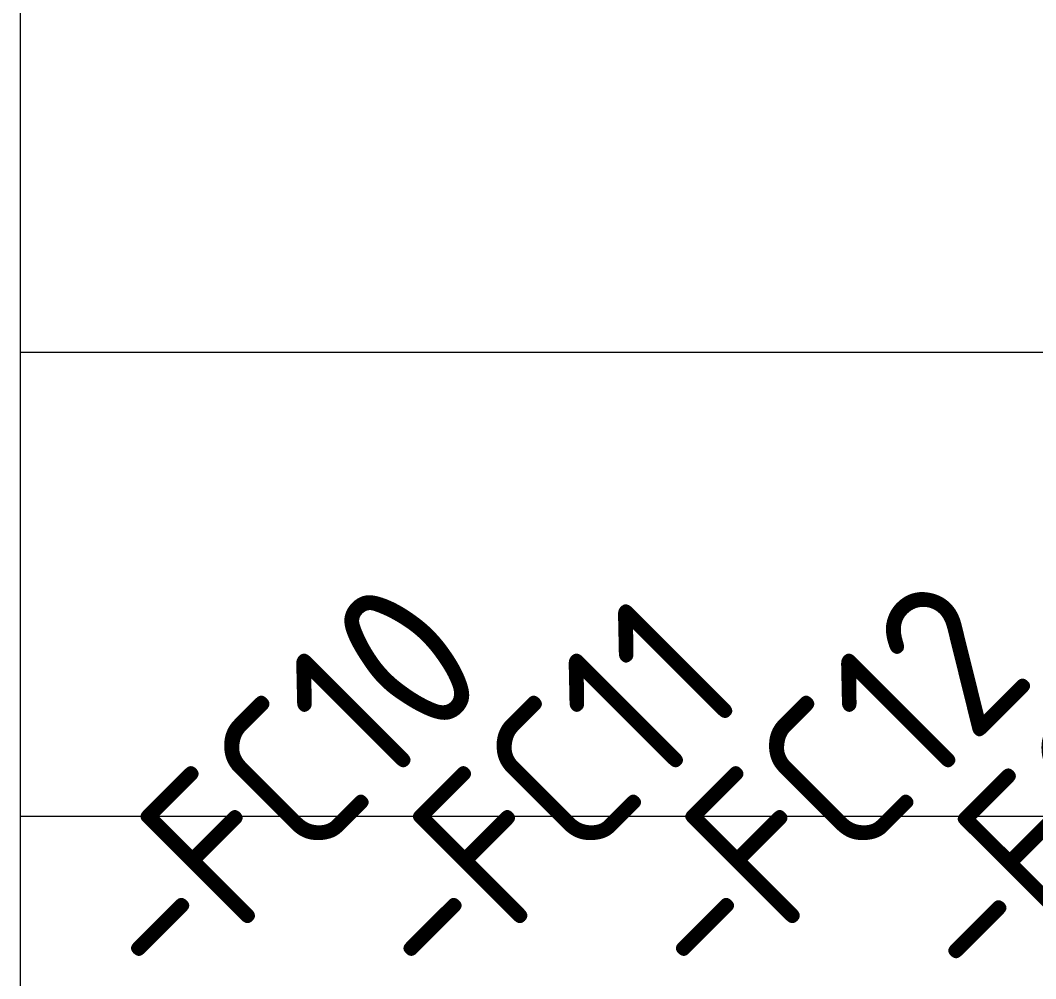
# Model space of a CAD drawing. Header units: millimetres. Extents: x 1359 to 3577, y 1333 to 3557.
# Drawn here: x 1601.1 to 1732.3, y 3015.6 to 3139.4 of the extents above; entities that cross this region are included whole.
import ezdxf

# ---------------------------------------------------------------- set-up
doc = ezdxf.new("R2010")
doc.units = ezdxf.units.MM
doc.layers.add('002-PI-Kabelska kanalica', color=150, linetype='Continuous')
doc.styles.add('PI0', font='isocpeur.ttf', dxfattribs={"width": 0.9})

# ---------------------------------------------------------------- blocks, each defined once
blk = doc.blocks.new('*U49')
at = {"layer": '002-PI-Kabelska kanalica', "color": 0, "linetype": 'ByBlock', "lineweight": 0}
for p, q in [((-20, -100), (-20, 716)), ((40, -100), (40, 716)), ((-20, -100), (40, -100))]:
    blk.add_line(p, q, dxfattribs=at)
blk = doc.blocks.new('*U53')
at = {"layer": '002-PI-Kabelska kanalica', "color": 0, "linetype": 'ByBlock', "lineweight": 0}
blk.add_line((80, -100), (80, 1572), dxfattribs=at)

msp = doc.modelspace()

# ---------------------------------------------------------------- block references
at = {"layer": '002-PI-Kabelska kanalica', "color": 0, "linetype": 'ByBlock', "lineweight": 0, "xscale": -1, "rotation": 180}
msp.add_blockref('*U53', (1521.071, 3251.556), dxfattribs=at)
at = {"layer": '002-PI-Kabelska kanalica', "color": 0, "linetype": 'ByBlock', "lineweight": 0, "rotation": 270}
msp.add_blockref('*U49', (1701.071, 3076.556), dxfattribs=at)

# ---------------------------------------------------------------- texts
at = {"layer": '002-PI-Kabelska kanalica', "color": 0, "linetype": 'ByBlock', "lineweight": 0, "style": 'PI0', "width": 0.9}
for s, p in [('-FC10', (1620.413, 3012.306)), ('-FC12', (1690.813, 3012.306)), ('-FC13', (1726.013, 3012.006)), ('-FC11', (1655.613, 3012.306))]:
    msp.add_text(s, height=20, rotation=45, dxfattribs=at).set_placement(p)

doc.saveas('drawing.dxf')
